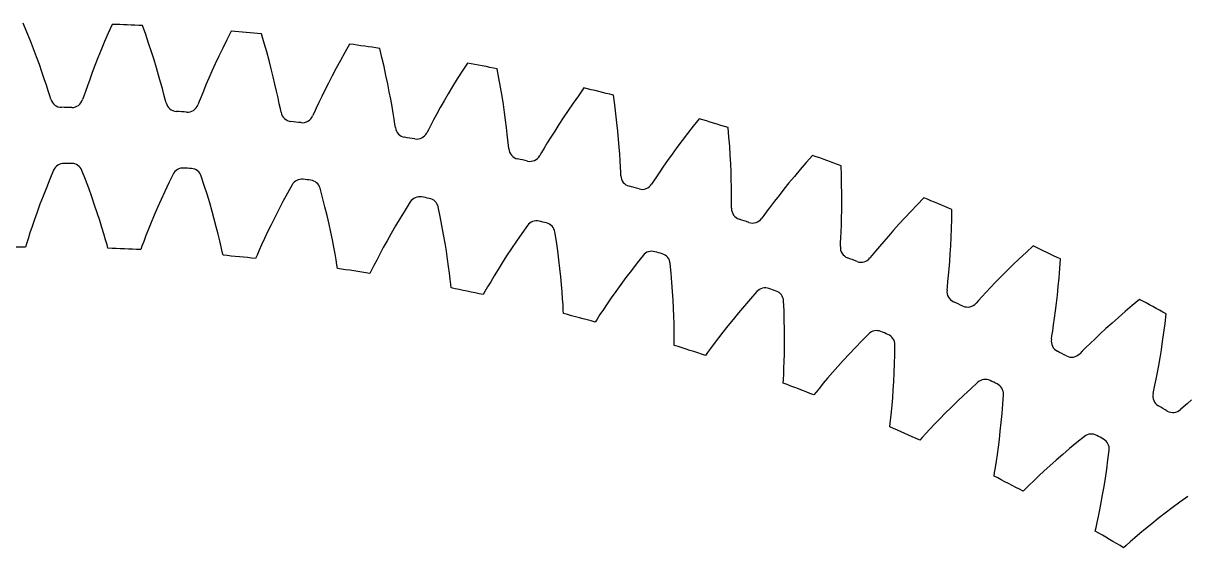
# Model space of a CAD drawing. Header units: millimetres. Extents: x -78 to 78, y -78 to 78.
# Drawn here: x -0.49 to 38.49, y 60.56 to 78.12 of the extents above; entities that cross this region are included whole.
import ezdxf

# ---------------------------------------------------------------- set-up
doc = ezdxf.new("R2010")
doc.units = ezdxf.units.MM

msp = doc.modelspace()

# ---------------------------------------------------------------- linework, layer by layer
at = {"layer": 'thin_ring_external'}
for p, q in [((-0.367141, 77.827668), (-0.489249, 78.123468)), ((2.484256, 78.085492), (2.354633, 77.792907)), ((3.607265, 77.744892), (3.500419, 78.046542)), ((-0.252205, 77.540431), (-0.367141, 77.827668)), ((2.354633, 77.792907), (2.232398, 77.5087)), ((3.707385, 77.452162), (3.607265, 77.744892)), ((6.323714, 77.571202), (6.187127, 77.293606)), ((6.468107, 77.856787), (6.323714, 77.571202)), ((7.572259, 77.45929), (7.480956, 77.766001)), ((-0.144437, 77.262462), (-0.252205, 77.540431)), ((-0.043859, 76.994604), (-0.144437, 77.262462)), ((2.117567, 77.233574), (2.010181, 76.968371)), ((2.232398, 77.5087), (2.117567, 77.233574)), ((3.800819, 77.169053), (3.707385, 77.452162)), ((6.187127, 77.293606), (6.058397, 77.024703)), ((7.657302, 77.161829), (7.572259, 77.45929)), ((10.435084, 77.424961), (10.276297, 77.147122)), ((11.517499, 76.971604), (11.441976, 77.282578)), ((0.04947, 76.737894), (-0.043859, 76.994604)), ((2.010181, 76.968371), (1.910326, 76.714128)), ((3.887588, 76.896409), (3.800819, 77.169053)), ((3.967688, 76.635268), (3.887588, 76.896409)), ((6.058397, 77.024703), (5.93761, 76.765329)), ((7.736159, 76.874318), (7.657302, 77.161829)), ((7.808893, 76.597599), (7.736159, 76.874318)), ((10.125713, 76.876863), (9.983421, 76.614883)), ((10.276297, 77.147122), (10.125713, 76.876863)), ((11.587243, 76.670189), (11.517499, 76.971604)), ((14.374836, 76.791143), (14.20207, 76.521774)), ((0.135437, 76.493652), (0.04947, 76.737894)), ((0.213829, 76.263631), (0.135437, 76.493652)), ((1.81815, 76.472161), (1.733909, 76.244217)), ((1.910326, 76.714128), (1.81815, 76.472161)), ((4.041071, 76.386955), (3.967688, 76.635268)), ((5.824903, 76.516517), (5.720492, 76.279572)), ((5.93761, 76.765329), (5.824903, 76.516517)), ((7.875555, 76.332709), (7.808893, 76.597599)), ((9.983421, 76.614883), (9.849548, 76.362015)), ((11.651315, 76.379027), (11.587243, 76.670189)), ((14.20207, 76.521774), (14.037883, 76.259556)), ((15.432691, 76.283109), (15.373145, 76.597533)), ((0.284261, 76.05031), (0.213829, 76.263631)), ((0.345989, 75.857556), (0.284261, 76.05031)), ((1.658052, 76.032765), (1.591421, 75.84165)), ((1.733909, 76.244217), (1.658052, 76.032765)), ((4.107616, 76.153231), (4.041071, 76.386955)), ((4.167064, 75.936592), (4.107616, 76.153231)), ((5.624722, 76.056226), (5.538168, 75.848923)), ((5.720492, 76.279572), (5.624722, 76.056226)), ((7.936163, 76.080973), (7.875555, 76.332709)), ((7.990687, 75.844156), (7.936163, 76.080973)), ((9.724284, 76.119282), (9.607911, 75.887978)), ((9.849548, 76.362015), (9.724284, 76.119282)), ((11.709826, 76.098955), (11.651315, 76.379027)), ((11.762875, 75.831007), (11.709826, 76.098955)), ((13.8824, 76.005184), (13.73579, 75.759482)), ((14.037883, 76.259556), (13.8824, 76.005184)), ((15.486953, 75.978526), (15.432691, 76.283109)), ((0.397353, 75.692584), (0.345989, 75.857556)), ((0.433586, 75.579739), (0.397353, 75.692584)), ((1.535862, 75.678043), (1.496758, 75.56616)), ((1.591421, 75.84165), (1.535862, 75.678043)), ((4.21887, 75.740938), (4.167064, 75.936592)), ((4.261743, 75.573558), (4.21887, 75.740938)), ((5.461865, 75.66146), (5.398024, 75.500904)), ((5.538168, 75.848923), (5.461865, 75.66146)), ((8.038996, 75.624764), (7.990687, 75.844156)), ((8.080744, 75.42672), (8.038996, 75.624764)), ((9.500861, 75.669814), (9.403835, 75.4672)), ((9.607911, 75.887978), (9.500861, 75.669814)), ((11.810551, 75.576504), (11.762875, 75.831007)), ((13.73579, 75.759482), (13.598295, 75.523461)), ((15.536076, 75.684472), (15.486953, 75.978526)), ((15.580209, 75.401778), (15.536076, 75.684472)), ((18.090791, 75.69679), (17.91343, 75.443298)), ((18.277086, 75.956986), (18.090791, 75.69679)), ((19.307621, 75.3956), (19.264207, 75.712654)), ((4.292167, 75.45901), (4.261743, 75.573558)), ((5.398024, 75.500904), (5.353259, 75.391163)), ((8.115014, 75.25737), (8.080744, 75.42672)), ((8.13955, 75.141417), (8.115014, 75.25737)), ((9.31806, 75.283878), (9.246104, 75.126791)), ((9.403835, 75.4672), (9.31806, 75.283878)), ((11.852912, 75.337212), (11.810551, 75.576504)), ((11.889955, 75.11564), (11.852912, 75.337212)), ((13.470263, 75.298401), (13.352214, 75.085987)), ((13.598295, 75.523461), (13.470263, 75.298401)), ((15.619507, 75.13147), (15.580209, 75.401778)), ((17.91343, 75.443298), (17.745161, 75.197196)), ((19.34626, 75.088643), (19.307621, 75.3956)), ((9.246104, 75.126791), (9.195793, 75.019479)), ((11.921536, 74.915723), (11.889955, 75.11564)), ((11.947115, 74.744843), (11.921536, 74.915723)), ((13.244968, 74.888592), (13.149944, 74.709889)), ((13.352214, 75.085987), (13.244968, 74.888592)), ((15.654126, 74.874865), (15.619507, 75.13147)), ((15.684213, 74.633722), (15.654126, 74.874865)), ((17.586196, 74.9593), (17.436829, 74.730608)), ((17.745161, 75.197196), (17.586196, 74.9593)), ((19.380304, 74.792465), (19.34626, 75.088643)), ((22.131654, 74.924666), (21.932316, 74.674321)), ((11.965698, 74.62779), (11.947115, 74.744843)), ((13.070061, 74.556681), (13.014337, 74.452078)), ((13.149944, 74.709889), (13.070061, 74.556681)), ((15.709894, 74.410548), (15.684213, 74.633722)), ((17.297473, 74.512379), (17.168732, 74.30627)), ((17.436829, 74.730608), (17.297473, 74.512379)), ((19.409945, 74.507886), (19.380304, 74.792465)), ((19.43539, 74.235924), (19.409945, 74.507886)), ((21.932316, 74.674321), (21.742242, 74.430216)), ((23.132179, 74.311392), (23.105011, 74.630249)), ((15.731226, 74.209279), (15.709894, 74.410548)), ((15.748046, 74.037316), (15.731226, 74.209279)), ((17.051547, 74.114608), (16.947522, 73.94099)), ((17.168732, 74.30627), (17.051547, 74.114608)), ((19.456861, 73.977886), (19.43539, 74.235924)), ((21.561627, 74.193027), (21.390723, 73.963558)), ((21.742242, 74.430216), (21.561627, 74.193027)), ((23.155094, 74.002863), (23.132179, 74.311392)), ((15.760628, 73.919466), (15.748046, 74.037316)), ((16.85992, 73.792061), (16.798928, 73.69044)), ((16.947522, 73.94099), (16.85992, 73.792061)), ((19.474596, 73.735522), (19.456861, 73.977886)), ((19.488848, 73.511327), (19.474596, 73.735522)), ((21.229873, 73.742792), (21.079555, 73.531962)), ((21.390723, 73.963558), (21.229873, 73.742792)), ((23.173971, 73.705333), (23.155094, 74.002863)), ((23.189043, 73.419611), (23.173971, 73.705333)), ((25.928482, 73.696875), (25.716621, 73.457035)), ((19.499876, 73.309231), (19.488848, 73.511327)), ((19.507893, 73.136634), (19.499876, 73.309231)), ((20.940458, 73.332696), (20.81364, 73.147268)), ((21.079555, 73.531962), (20.940458, 73.332696)), ((23.200568, 73.146705), (23.189043, 73.419611)), ((25.716621, 73.457035), (25.514332, 73.222954)), ((26.896389, 73.033314), (26.885537, 73.353143)), ((19.514441, 73.018295), (19.507893, 73.136634)), ((20.700886, 72.979188), (20.605794, 72.834926)), ((20.81364, 73.147268), (20.700886, 72.979188)), ((23.208835, 72.887908), (23.200568, 73.146705)), ((23.214172, 72.644954), (23.208835, 72.887908)), ((25.321841, 72.995297), (25.139443, 72.774854)), ((25.514332, 73.222954), (25.321841, 72.995297)), ((26.90352, 72.724018), (26.896389, 73.033314)), ((20.605794, 72.834926), (20.539692, 72.736552)), ((23.216958, 72.420324), (23.214172, 72.644954)), ((24.967531, 72.562588), (24.806644, 72.359709)), ((25.139443, 72.774854), (24.967531, 72.562588)), ((26.90718, 72.425911), (26.90352, 72.724018)), ((23.216846, 72.045147), (23.217652, 72.217928)), ((23.217652, 72.217928), (23.216958, 72.420324)), ((24.657554, 72.167805), (24.521432, 71.989095)), ((24.806644, 72.359709), (24.657554, 72.167805)), ((26.905219, 71.866655), (26.907643, 72.139793)), ((26.907643, 72.139793), (26.90718, 72.425911)), ((29.657666, 72.276818), (29.433835, 72.048109)), ((23.217343, 71.926628), (23.216846, 72.045147)), ((24.400244, 71.826991), (24.297909, 71.687772)), ((24.521432, 71.989095), (24.400244, 71.826991)), ((26.900261, 71.607773), (26.905219, 71.866655)), ((29.219857, 71.824662), (29.015993, 71.60713)), ((29.433835, 72.048109), (29.219857, 71.824662)), ((30.590428, 71.564701), (30.595921, 71.884666)), ((24.297909, 71.687772), (24.226871, 71.592902)), ((26.884498, 71.140384), (26.893185, 71.364863)), ((26.893185, 71.364863), (26.900261, 71.607773)), ((28.822577, 71.396289), (28.640051, 71.193078)), ((29.015993, 71.60713), (28.822577, 71.396289)), ((30.581758, 71.255444), (30.590428, 71.564701)), ((26.865229, 70.765702), (26.874856, 70.938217)), ((26.874856, 70.938217), (26.884498, 71.140384)), ((28.469015, 70.998678), (28.31032, 70.814637)), ((28.640051, 71.193078), (28.469015, 70.998678)), ((30.556044, 70.671771), (30.570191, 70.957539)), ((30.570191, 70.957539), (30.581758, 71.255444)), ((26.859674, 70.647313), (26.865229, 70.765702)), ((28.165252, 70.64311), (28.035944, 70.487406)), ((28.31032, 70.814637), (28.165252, 70.64311)), ((30.539676, 70.399112), (30.556044, 70.671771)), ((33.309477, 70.668199), (33.07426, 70.451217)), ((27.926634, 70.353594), (27.850844, 70.262475)), ((28.035944, 70.487406), (27.926634, 70.353594)), ((30.521506, 70.140821), (30.539676, 70.399112)), ((32.849152, 70.238987), (32.634446, 70.032149)), ((33.07426, 70.451217), (32.849152, 70.238987)), ((34.204661, 69.909383), (34.226484, 70.228651)), ((30.481899, 69.674847), (30.502037, 69.89859)), ((30.502037, 69.89859), (30.521506, 70.140821)), ((32.430517, 69.831458), (32.237853, 69.637832)), ((32.634446, 70.032149), (32.430517, 69.831458)), ((34.180211, 69.600972), (34.204661, 69.909383)), ((30.443524, 69.301638), (30.461947, 69.473436)), ((30.461947, 69.473436), (30.481899, 69.674847)), ((32.057113, 69.45242), (31.889228, 69.276722)), ((32.237853, 69.637832), (32.057113, 69.45242)), ((34.153448, 69.304047), (34.180211, 69.600972)), ((30.431931, 69.183686), (30.443524, 69.301638)), ((31.735591, 69.112826), (31.598501, 68.963927)), ((31.889228, 69.276722), (31.735591, 69.112826)), ((34.09446, 68.747907), (34.124728, 69.019374)), ((34.124728, 69.019374), (34.153448, 69.304047)), ((31.482502, 68.835871), (31.402158, 68.748741)), ((31.598501, 68.963927), (31.482502, 68.835871)), ((34.063125, 68.49088), (34.09446, 68.747907)), ((36.628397, 68.670526), (36.392746, 68.470067)), ((36.874387, 68.875215), (36.628397, 68.670526)), ((33.999776, 68.027536), (34.031312, 68.249959)), ((34.031312, 68.249959), (34.063125, 68.49088)), ((36.167759, 68.274462), (35.953849, 68.084446)), ((36.392746, 68.470067), (36.167759, 68.274462)), ((37.729657, 68.07168), (37.767754, 68.389417)), ((33.942395, 67.656773), (33.969566, 67.827407)), ((33.969566, 67.827407), (33.999776, 68.027536)), ((35.751549, 67.90091), (35.561579, 67.724968)), ((35.953849, 68.084446), (35.751549, 67.90091)), ((37.689491, 67.76492), (37.729657, 68.07168)), ((33.924794, 67.539568), (33.942395, 67.656773)), ((35.384941, 67.558071), (35.223135, 67.402234)), ((35.561579, 67.724968), (35.384941, 67.558071)), ((37.604384, 67.186913), (37.647603, 67.469749)), ((37.647603, 67.469749), (37.689491, 67.76492)), ((34.956235, 67.138564), (34.871547, 67.055649)), ((35.078622, 67.26053), (34.956235, 67.138564)), ((35.223135, 67.402234), (35.078622, 67.26053)), ((37.560294, 66.917346), (37.604384, 67.186913)), ((37.471803, 66.423272), (37.515876, 66.662254)), ((37.515876, 66.662254), (37.560294, 66.917346)), ((37.428951, 66.202749), (37.471803, 66.423272)), ((37.352714, 65.8354), (37.388563, 66.004424)), ((37.388563, 66.004424), (37.428951, 66.202749)), ((37.329152, 65.719246), (37.352714, 65.8354)), ((38.618787, 65.515797), (38.467226, 65.381657)), ((38.338772, 65.266099), (38.249961, 65.187617)), ((38.467226, 65.381657), (38.338772, 65.266099))]:
    msp.add_line(p, q, dxfattribs=at)
for centre, radius, start, end in [((0, 0), 78.125, 87.431982, 88.177774), ((0, 0), 78.125, 84.505153, 85.250945), ((0, 0), 78.125, 81.578323, 82.324116), ((0, 0), 78.125, 78.651494, 79.397286), ((0, 0), 78.125, 75.724665, 76.470457), ((0.793992, 75.683335), 0.375, 196.036973, 269.398933), ((0, 0), 75.3125, 89.137652, 89.398933), ((1.139115, 75.678928), 0.375, 269.137652, 342.499612), ((4.657393, 75.544069), 0.375, 193.110144, 266.472104), ((5.00184, 75.522045), 0.375, 266.210823, 339.572783), ((0, 0), 75.3125, 86.210823, 86.472104), ((8.508642, 75.207717), 0.375, 190.183314, 263.545275), ((0, 0), 75.3125, 83.283994, 83.545275), ((8.851516, 75.168134), 0.375, 263.283994, 336.645954), ((0, 0), 78.125, 72.797835, 73.543628), ((12.337694, 74.675156), 0.375, 187.256485, 260.618445), ((12.678099, 74.618117), 0.375, 260.357164, 333.719125), ((0, 0), 75.3125, 80.357164, 80.618445), ((16.134558, 73.947777), 0.375, 184.329656, 257.691616), ((16.471607, 73.873431), 0.375, 257.430335, 330.792295), ((0, 0), 78.125, 69.871006, 70.616799), ((0, 0), 75.3125, 77.430335, 77.691616), ((19.889329, 73.027476), 0.375, 181.402827, 254.764787), ((0, 0), 75.3125, 74.503506, 74.764787), ((20.222142, 72.936017), 0.375, 254.503506, 327.865466), ((0, 0), 78.125, 66.944177, 67.689969), ((23.592211, 71.916655), 0.375, 178.475997, 251.837958), ((0, 0), 75.3125, 71.576677, 71.837958), ((23.919919, 71.808322), 0.375, 251.576677, 324.938637), ((27.233543, 70.618211), 0.375, 175.549168, 248.911128), ((0, 0), 78.125, 64.017348, 64.76314), ((0, 0), 75.3125, 68.649847, 68.911128), ((27.555293, 70.493287), 0.375, 248.649847, 322.011807), ((30.803826, 69.135533), 0.375, 172.622339, 245.984299), ((0, 0), 75.3125, 65.723018, 65.984299), ((31.118778, 68.994343), 0.375, 245.723018, 319.084978), ((0, 0), 78.125, 61.090518, 61.836311), ((34.293746, 67.472488), 0.375, 169.69551, 243.05747), ((0, 0), 75.3125, 62.796189, 63.05747), ((34.601077, 67.3154), 0.375, 242.796189, 316.158149), ((37.694197, 65.633415), 0.375, 166.76868, 240.13064), ((0, 0), 75.3125, 59.86936, 60.13064), ((37.993106, 65.46084), 0.375, 239.86936, 313.23132)]:
    msp.add_arc(centre, radius, start, end, dxfattribs=at)
at = {"layer": 'thin_ring_internal'}
for p, q in [((0.401192, 72.907105), (0.282703, 72.615402)), ((0.526141, 73.207488), (0.401192, 72.907105)), ((1.590401, 72.890861), (1.473704, 73.194544)), ((1.700878, 72.59603), (1.590401, 72.890861)), ((4.523159, 73.069516), (4.381993, 72.776405)), ((5.56854, 72.695243), (5.468601, 73.004846)), ((0.282703, 72.615402), (0.171822, 72.33309)), ((1.804006, 72.310795), (1.700878, 72.59603)), ((4.381993, 72.776405), (4.247751, 72.491608)), ((5.662752, 72.394819), (5.56854, 72.695243)), ((8.506678, 72.713476), (8.349717, 72.428511)), ((9.530061, 72.282673), (9.447178, 72.597272)), ((0.171822, 72.33309), (0.068554, 72.061029)), ((1.899804, 72.036014), (1.804006, 72.310795)), ((4.121618, 72.215772), (4.003648, 71.949756)), ((4.247751, 72.491608), (4.121618, 72.215772)), ((5.75015, 72.104377), (5.662752, 72.394819)), ((8.200123, 72.15147), (8.059115, 71.882933)), ((8.349717, 72.428511), (8.200123, 72.15147)), ((9.607726, 71.977553), (9.530061, 72.282673)), ((12.464811, 72.14043), (12.292521, 71.864462)), ((-0.02706, 71.800277), (-0.114922, 71.552179)), ((0.068554, 72.061029), (-0.02706, 71.800277)), ((1.98826, 71.772748), (1.899804, 72.036014)), ((2.069313, 71.522342), (1.98826, 71.772748)), ((4.003648, 71.949756), (3.893938, 71.694615)), ((5.8308, 71.824776), (5.75015, 72.104377)), ((5.904746, 71.557072), (5.8308, 71.824776)), ((8.059115, 71.882933), (7.926793, 71.623757)), ((9.679133, 71.682772), (9.607726, 71.977553)), ((12.292521, 71.864462), (12.128022, 71.596003)), ((13.46314, 71.654384), (13.397561, 71.97304)), ((-0.114922, 71.552179), (-0.194845, 71.318517)), ((2.142823, 71.286584), (2.069313, 71.522342)), ((3.792657, 71.451685), (3.700094, 71.222736)), ((3.893938, 71.694615), (3.792657, 71.451685)), ((5.972004, 71.302613), (5.904746, 71.557072)), ((7.803314, 71.374988), (7.688918, 71.137951)), ((7.926793, 71.623757), (7.803314, 71.374988)), ((9.744394, 71.399184), (9.679133, 71.682772)), ((9.803611, 71.127841), (9.744394, 71.399184)), ((11.97256, 71.335568), (11.826282, 71.084004)), ((12.128022, 71.596003), (11.97256, 71.335568)), ((13.524027, 71.345478), (13.46314, 71.654384)), ((13.57923, 71.047238), (13.524027, 71.345478)), ((16.385743, 71.352089), (16.19864, 71.085941)), ((-0.266466, 71.101814), (-0.329071, 70.906)), ((-0.194845, 71.318517), (-0.266466, 71.101814)), ((2.208498, 71.068006), (2.142823, 71.286584)), ((2.265732, 70.870555), (2.208498, 71.068006)), ((3.616746, 71.010267), (3.543541, 70.818165)), ((3.700094, 71.222736), (3.616746, 71.010267)), ((6.03253, 71.063193), (5.972004, 71.302613)), ((6.086171, 70.841354), (6.03253, 71.063193)), ((7.688918, 71.137951), (7.583991, 70.914398)), ((9.856872, 70.870089), (9.803611, 71.127841)), ((11.826282, 71.084004), (11.689402, 70.842349)), ((13.628907, 70.760508), (13.57923, 71.047238)), ((16.19864, 71.085941), (16.019726, 70.826866)), ((17.35604, 70.81225), (17.307961, 71.134012)), ((-0.381031, 70.738405), (-0.415692, 70.623777)), ((-0.329071, 70.906), (-0.381031, 70.738405)), ((2.313094, 70.701604), (2.265732, 70.870555)), ((2.344611, 70.586071), (2.313094, 70.701604)), ((3.482506, 70.653658), (3.441637, 70.541093)), ((3.543541, 70.818165), (3.482506, 70.653658)), ((6.132536, 70.641072), (6.086171, 70.841354)), ((6.170602, 70.469787), (6.132536, 70.641072)), ((7.489164, 70.706798), (7.405577, 70.51898)), ((7.583991, 70.914398), (7.489164, 70.706798)), ((9.904233, 70.627721), (9.856872, 70.870089)), ((9.94568, 70.403284), (9.904233, 70.627721)), ((11.562233, 70.611913), (11.445254, 70.394424)), ((11.689402, 70.842349), (11.562233, 70.611913)), ((13.673217, 70.486337), (13.628907, 70.760508)), ((15.850274, 70.575309), (15.690477, 70.332109)), ((16.019726, 70.826866), (15.850274, 70.575309)), ((17.399967, 70.50048), (17.35604, 70.81225)), ((6.195762, 70.352705), (6.170602, 70.469787)), ((7.335651, 70.358051), (7.288695, 70.247886)), ((7.405577, 70.51898), (7.335651, 70.358051)), ((9.981039, 70.200769), (9.94568, 70.403284)), ((10.009694, 70.02766), (9.981039, 70.200769)), ((11.339232, 70.192313), (11.245513, 70.009339)), ((11.445254, 70.394424), (11.339232, 70.192313)), ((13.712324, 70.226061), (13.673217, 70.486337)), ((13.746379, 69.981468), (13.712324, 70.226061)), ((15.690477, 70.332109), (15.540604, 70.09829)), ((17.438801, 70.19967), (17.399967, 70.50048)), ((17.472745, 69.910656), (17.438801, 70.19967)), ((20.257774, 70.350805), (20.056416, 70.095272)), ((10.028423, 69.90938), (10.009694, 70.02766)), ((11.166902, 69.852469), (11.114001, 69.745033)), ((11.245513, 70.009339), (11.166902, 69.852469)), ((13.775507, 69.755103), (13.746379, 69.981468)), ((15.401041, 69.875142), (15.272359, 69.664366)), ((15.540604, 70.09829), (15.401041, 69.875142)), ((17.502018, 69.634474), (17.472745, 69.910656)), ((19.863621, 69.846354), (19.680684, 69.604426)), ((20.056416, 70.095272), (19.863621, 69.846354)), ((21.197143, 69.758785), (21.166706, 70.082692)), ((13.799754, 69.550959), (13.775507, 69.755103)), ((13.818913, 69.376544), (13.799754, 69.550959)), ((15.155458, 69.468345), (15.051888, 69.290763)), ((15.272359, 69.664366), (15.155458, 69.468345)), ((17.526853, 69.372451), (17.502018, 69.634474)), ((19.680684, 69.604426), (19.507845, 69.370315)), ((21.223979, 69.445081), (21.197143, 69.758785)), ((21.246328, 69.142599), (21.223979, 69.445081)), ((13.831155, 69.257417), (13.818913, 69.376544)), ((14.964828, 69.13842), (14.906138, 69.034033)), ((15.051888, 69.290763), (14.964828, 69.13842)), ((17.547499, 69.126363), (17.526853, 69.372451)), ((17.564222, 68.898745), (17.547499, 69.126363)), ((19.345427, 69.145029), (19.193886, 68.929836)), ((19.507845, 69.370315), (19.345427, 69.145029)), ((21.264439, 68.852162), (21.246328, 69.142599)), ((24.069347, 69.139567), (23.854336, 68.895411)), ((17.577285, 68.693582), (17.564222, 68.898745)), ((17.586891, 68.51838), (17.577285, 68.693582)), ((19.053886, 68.726401), (18.926455, 68.537057)), ((19.193886, 68.929836), (19.053886, 68.726401)), ((21.278585, 68.574794), (21.264439, 68.852162)), ((23.648235, 68.657393), (23.45236, 68.425816)), ((23.854336, 68.895411), (23.648235, 68.657393)), ((24.974985, 68.497132), (24.962282, 68.822217)), ((17.59261, 68.398763), (17.586891, 68.51838)), ((18.718092, 68.218034), (18.65379, 68.117008)), ((18.813341, 68.365395), (18.718092, 68.218034)), ((18.926455, 68.537057), (18.813341, 68.365395)), ((21.289074, 68.311806), (21.278585, 68.574794)), ((21.296252, 68.064958), (21.289074, 68.311806)), ((23.45236, 68.425816), (23.266993, 68.201493)), ((24.98465, 68.182431), (24.974985, 68.497132)), ((21.30052, 67.836766), (21.296252, 68.064958)), ((21.302359, 67.631195), (21.30052, 67.836766)), ((23.092515, 67.985412), (22.929449, 67.778816)), ((23.266993, 68.201493), (23.092515, 67.985412)), ((24.990447, 67.879179), (24.98465, 68.182431)), ((24.99267, 67.588187), (24.990447, 67.879179)), ((21.301561, 67.33598), (21.302383, 67.455731)), ((21.302383, 67.455731), (21.302359, 67.631195)), ((22.778549, 67.58333), (22.640968, 67.401228)), ((22.929449, 67.778816), (22.778549, 67.58333)), ((24.991649, 67.31046), (24.99267, 67.588187)), ((27.581065, 67.489939), (27.362273, 67.263531)), ((27.809089, 67.721989), (27.581065, 67.489939)), ((22.415494, 67.094059), (22.345771, 66.996695)), ((22.518649, 67.235999), (22.415494, 67.094059)), ((22.640968, 67.401228), (22.518649, 67.235999)), ((24.981447, 66.80042), (24.987761, 67.047292)), ((24.987761, 67.047292), (24.991649, 67.31046)), ((27.154044, 67.042996), (26.956705, 66.829131)), ((27.362273, 67.263531), (27.154044, 67.042996)), ((28.678292, 67.031056), (28.683361, 67.35635)), ((24.973248, 66.572335), (24.981447, 66.80042)), ((26.956705, 66.829131), (26.770687, 66.622901)), ((28.659985, 66.413182), (28.670757, 66.716297)), ((28.670757, 66.716297), (28.678292, 67.031056)), ((24.9543, 66.191768), (24.963858, 66.366971)), ((24.963858, 66.366971), (24.973248, 66.572335)), ((26.596582, 66.425517), (26.435232, 66.238564)), ((26.770687, 66.622901), (26.596582, 66.425517)), ((28.646314, 66.122502), (28.659985, 66.413182)), ((24.94694, 66.072239), (24.9543, 66.191768)), ((26.156752, 65.905944), (26.046, 65.769849)), ((26.287912, 66.064246), (26.156752, 65.905944)), ((26.435232, 66.238564), (26.287912, 66.064246)), ((28.630128, 65.845245), (28.646314, 66.122502)), ((31.225481, 65.88305), (30.994652, 65.668928)), ((31.465837, 66.102301), (31.225481, 65.88305)), ((26.046, 65.769849), (25.971064, 65.676438)), ((28.592089, 65.336523), (28.611874, 65.582682)), ((28.611874, 65.582682), (28.630128, 65.845245)), ((30.994652, 65.668928), (30.77469, 65.460094)), ((32.296012, 65.364934), (32.318837, 65.689466)), ((28.550856, 64.904682), (28.571446, 65.109227)), ((28.571446, 65.109227), (28.592089, 65.336523)), ((30.565966, 65.257324), (30.368964, 65.06156)), ((30.77469, 65.460094), (30.565966, 65.257324)), ((32.271299, 65.051056), (32.296012, 65.364934)), ((28.517867, 64.611314), (28.531744, 64.730262)), ((28.531744, 64.730262), (28.550856, 64.904682)), ((30.18434, 64.873979), (30.013021, 64.696116)), ((30.368964, 65.06156), (30.18434, 64.873979)), ((32.214466, 64.459482), (32.243991, 64.748981)), ((32.243991, 64.748981), (32.271299, 65.051056)), ((29.716792, 64.3792), (29.598774, 64.249356)), ((29.856401, 64.530103), (29.716792, 64.3792)), ((30.013021, 64.696116), (29.856401, 64.530103)), ((32.183164, 64.183522), (32.214466, 64.459482)), ((29.598774, 64.249356), (29.518849, 64.160176)), ((32.1174, 63.677637), (32.150598, 63.922348)), ((32.150598, 63.922348), (32.183164, 64.183522)), ((34.776708, 64.079541), (34.534531, 63.878344)), ((35.028678, 64.285339), (34.776708, 64.079541)), ((32.084375, 63.451807), (32.1174, 63.677637)), ((34.303493, 63.681833), (34.084007, 63.490764)), ((34.534531, 63.878344), (34.303493, 63.681833)), ((35.817348, 63.503736), (35.857861, 63.826538)), ((32.024038, 63.075575), (32.052646, 63.248692)), ((32.052646, 63.248692), (32.084375, 63.451807)), ((33.876608, 63.30605), (33.682016, 63.128831)), ((34.084007, 63.490764), (33.876608, 63.30605)), ((35.731767, 62.891544), (35.775531, 63.191676)), ((35.775531, 63.191676), (35.817348, 63.503736)), ((32.003686, 62.957563), (32.024038, 63.075575)), ((33.335788, 62.803377), (33.188147, 62.660323)), ((33.50124, 62.960589), (33.335788, 62.803377)), ((33.682016, 63.128831), (33.50124, 62.960589)), ((35.686478, 62.604089), (35.731767, 62.891544)), ((33.063214, 62.537118), (32.978538, 62.452435)), ((33.188147, 62.660323), (33.063214, 62.537118)), ((35.640152, 62.330251), (35.686478, 62.604089)), ((35.54686, 61.828711), (35.593373, 62.071244)), ((35.593373, 62.071244), (35.640152, 62.330251)), ((38.224148, 62.084793), (37.971345, 61.897121)), ((38.486981, 62.276524), (38.224148, 62.084793)), ((35.458778, 61.403942), (35.501552, 61.605022)), ((35.501552, 61.605022), (35.54686, 61.828711)), ((37.72992, 61.71352), (37.500328, 61.534722)), ((37.971345, 61.897121), (37.72992, 61.71352)), ((35.393993, 61.115922), (35.420759, 61.232647)), ((35.420759, 61.232647), (35.458778, 61.403942)), ((37.079172, 61.195282), (36.889478, 61.037163)), ((37.283151, 61.36161), (37.079172, 61.195282)), ((37.500328, 61.534722), (37.283151, 61.36161)), ((36.715688, 60.889221), (36.560455, 60.754442)), ((36.889478, 61.037163), (36.715688, 60.889221)), ((36.42898, 60.638244), (36.339806, 60.558312)), ((36.560455, 60.754442), (36.42898, 60.638244))]:
    msp.add_line(p, q, dxfattribs=at)
for centre, radius, start, end in [((0.869762, 73.057323), 0.375, 89.317915, 156.394261), ((0, 0), 73.4375, 89.116868, 89.317915), ((1.126109, 73.053821), 0.375, 22.040521, 89.116868), ((4.858067, 72.90081), 0.375, 86.18748, 153.263826), ((0, 0), 73.4375, 85.986433, 86.18748), ((5.113841, 72.883315), 0.375, 18.910087, 85.986433), ((8.831874, 72.526732), 0.375, 83.057045, 150.133392), ((0, 0), 73.4375, 82.855998, 83.057045), ((9.08631, 72.495296), 0.375, 15.779652, 82.855998), ((12.779323, 71.936207), 0.375, 79.926611, 147.002957), ((0, 0), 73.4375, 79.725563, 79.926611), ((13.031663, 71.890922), 0.375, 12.649217, 79.725563), ((16.688633, 71.130995), 0.375, 76.796176, 143.872522), ((0, 0), 73.4375, 76.595129, 76.796176), ((16.938124, 71.071998), 0.375, 9.518782, 76.595129), ((0, 0), 70.625, 90.337239, 91.227978), ((0, 0), 70.625, 87.206805, 88.097543), ((0, 0), 70.625, 84.07637, 84.967108), ((20.548138, 70.1135), 0.375, 73.665741, 140.742087), ((0, 0), 73.4375, 73.464694, 73.665741), ((20.794035, 70.040967), 0.375, 6.388347, 73.464694), ((0, 0), 70.625, 80.945935, 81.836674), ((0, 0), 70.625, 77.8155, 78.706239), ((24.34632, 68.886759), 0.375, 70.535306, 137.611653), ((0, 0), 73.4375, 70.334259, 70.535306), ((24.587888, 68.800906), 0.375, 3.257913, 70.334259), ((0, 0), 70.625, 74.685066, 75.575804), ((28.071842, 67.454433), 0.375, 67.404871, 134.481218), ((0, 0), 73.4375, 67.203824, 67.404871), ((28.308362, 67.355516), 0.375, 0.127478, 67.203824), ((0, 0), 70.625, 71.554631, 72.445369), ((0, 0), 70.625, 68.424196, 69.314934), ((31.713587, 65.820797), 0.375, 64.274437, 131.350783), ((0, 0), 73.4375, 64.073389, 64.274437), ((31.944352, 65.709111), 0.375, 356.997043, 64.073389), ((0, 0), 70.625, 65.293761, 66.1845), ((35.260686, 63.990725), 0.375, 61.144002, 128.220348), ((0, 0), 73.4375, 60.942955, 61.144002), ((35.485008, 63.866604), 0.375, 353.866608, 60.942955), ((0, 0), 70.625, 62.163326, 63.054065), ((0, 0), 70.625, 59.032892, 59.92363)]:
    msp.add_arc(centre, radius, start, end, dxfattribs=at)

doc.saveas('drawing.dxf')
